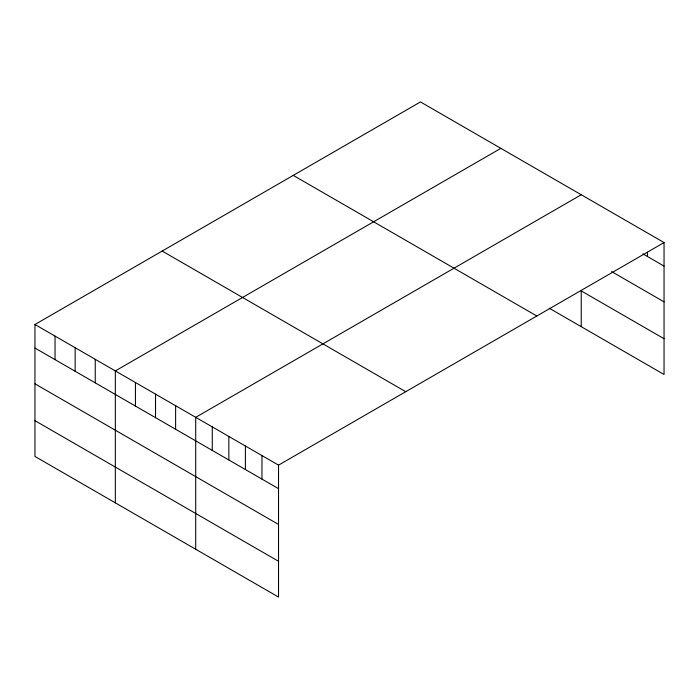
<?xml version="1.0" encoding="UTF-8"?>
<svg xmlns="http://www.w3.org/2000/svg" width="699" height="699" viewBox="0 0 699 699"><rect width="100%" height="100%" fill="white"/><g stroke="black" fill="none" stroke-linecap="round" stroke-linejoin="round"><path stroke-width="1.05" d="M664.05 242.562L278.534 465.141L278.534 597.068L34.95 456.438L34.95 324.511L420.466 101.932L664.05 242.562L664.05 374.489L549.265 308.215M500.851 148.337L115.335 370.916L115.335 502.843M581.236 194.75L195.711 417.329L195.711 549.257M642.888 253.877L664.05 266.092M611.599 271.579L664.05 301.863M664.05 338.718L581.236 290.906L581.236 326.678M293.248 175.379L536.832 316.018M162.168 251.055L405.752 391.693M34.95 324.511L278.534 465.141M34.95 348.041L278.534 488.671M34.95 383.812L278.534 524.442M34.95 420.667L278.534 561.297M647.484 252.252L647.484 256.533M261.968 455.573L261.968 479.103M245.401 446.014L245.401 469.545M228.844 436.447L228.844 459.977M212.278 426.888L212.278 450.418M175.615 405.726L175.615 429.256M155.528 394.122L155.528 417.653M135.431 382.519L135.431 406.049M95.239 359.312L95.239 382.842M75.142 347.709L75.142 371.239M55.046 336.114L55.046 359.636"/></g></svg>
